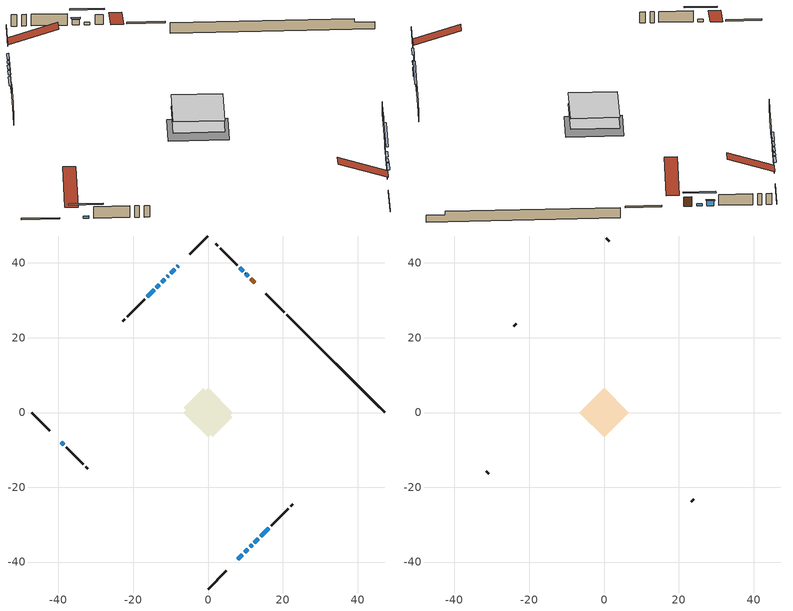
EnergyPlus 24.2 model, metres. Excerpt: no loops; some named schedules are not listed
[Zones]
conditioned space
 floor adiabatic (AdiabaticFloorConstruction): -6.59,0 0,6.59 6.59,0 0,-6.59 z0.46
 floor foundation (Slab1 construction): -6.54,1.29 -1.29,6.54 6.54,-1.29 1.29,-6.54 z-1.8
 wall outside (RimJoist1 construction): 0,-47.2 4.9,-42.3 / -47.2,0 -42.3,-4.9 / 0,47.2 -4.9,42.3 / 20.39,26.81 15.49,31.71 z0.46:0.76
 wall outside (AdiabaticWallConstruction 1): 12.48,34.72 11.4,35.8 z0.46:2.49
 wall outside (AdiabaticWallConstruction): -7.91,39.29 -8.21,38.99 z0.46:1.68; 7.91,-39.29 9.2,-38 z0.46:2.44; 9.86,-37.34 10.61,-36.59 z0.46:1.43; 11.27,-35.93 11.77,-35.43 z0.46:1.12; 12.43,-34.77 13.4,-33.8 z0.46:1.22; 10.75,36.45 10.03,37.17 / 14.06,-33.14 16.21,-30.99 / -39.29,-7.91 -38.57,-8.63 z0.46:0.97; 9.37,37.83 8.47,38.73 z0.46:1.58; -8.86,38.34 -9.94,37.26 / -10.6,36.6 -10.96,36.24 / -13.03,34.17 -13.78,33.42 z0.46:2.09; -11.61,35.59 -12.37,34.83 z0.46:2.04; -14.44,32.76 -16.31,30.89 z0.46:1.98
 wall outside (Wall1 construction): 16.87,-30.33 21.46,-25.74 / -37.92,-9.28 -33.32,-13.88 / -16.96,30.24 -21.56,25.64 / 7.82,39.38 3.22,43.98 z0.46:2.9
 wall outside (Wall2 construction): 22.12,-25.08 22.66,-24.54 / -32.67,-14.54 -32.13,-15.08 / -22.21,24.99 -22.75,24.45 / 2.56,44.64 2.02,45.18 z0.46:2.9
 wall foundation (FoundationWall1 construction): 21.05,26.15,-1.8 21.05,26.15,0.46 44.59,2.62,0.46 44.59,2.62,-0.24 47.2,0,-0.24 47.2,0,-1.8
 window (WindowConstruction 10): -7.91,39.29 -8.2,39 z0.46:1.68
 window (WindowConstruction 6): 7.91,-39.29 9.2,-38 z0.46:2.44
 window (WindowConstruction 7): 9.86,-37.34 10.61,-36.59 z0.46:1.43
 window (WindowConstruction 8): 11.27,-35.93 11.77,-35.43 z0.46:1.12
 window (WindowConstruction 9): 12.43,-34.77 13.4,-33.8 z0.46:1.22
 window (WindowConstruction 11): 10.75,36.45 10.03,37.17 z0.46:0.97
 window (WindowConstruction 12): 14.06,-33.14 16.21,-30.99 z0.46:0.97
 window (WindowConstruction 13): -39.29,-7.91 -38.57,-8.63 z0.46:0.97
 window (WindowConstruction): 9.37,37.83 8.47,38.73 z0.46:1.58
 window (WindowConstruction 1): -8.86,38.34 -9.94,37.26 z0.46:2.08
 window (WindowConstruction 2): -10.6,36.6 -10.96,36.24 z0.46:2.08
 window (WindowConstruction 3): -11.62,35.59 -12.37,34.83 z0.46:2.04
 window (WindowConstruction 4): -13.03,34.17 -13.78,33.42 z0.46:2.08
 window (WindowConstruction 5): -14.44,32.76 -16.31,30.89 z0.46:1.98
 door (Door): 12.48,34.72 11.4,35.8 z0.46:2.49
 ceiling adiabatic (AdiabaticFloorConstruction): 0,-6.59 6.59,0 0,6.59 -6.59,0 z0.46
attic - vented
 floor to conditioned space (Floor1 construction Reversed): -6.59,0 0,6.59 6.59,0 0,-6.59 z2.9
 wall outside (Wall3 construction): 23.31,-23.89 24.03,-23.18 / -31.47,-15.73 -30.76,-16.44 / -23.41,23.79 -24.12,23.08 / 1.37,45.83 0.66,46.54 z0.46:2.9
 roof outside (Roof1 construction): 7.25,-39.95,2.9 0.83,-33.53,5.92 -0.86,-35.22,5.92 5.56,-41.64,2.9; -39.95,-7.25,2.9 -33.53,-0.83,5.92 -35.22,0.86,5.92 -41.64,-5.56,2.9; -7.25,39.95,2.9 -0.83,33.53,5.92 0.86,35.22,5.92 -5.56,41.64,2.9; 13.14,34.06,2.9 6.72,27.64,5.92 8.41,25.95,5.92 14.83,32.37,2.9
shading: 9.34,-37.86 7.77,-39.43 8.06,-39.72 9.64,-38.15 z2.64; 10.76,-36.45 9.72,-37.48 10.01,-37.77 11.05,-36.74 z1.63; 11.91,-35.29 11.13,-36.07 11.42,-36.36 12.21,-35.58 z1.32; 13.54,-33.66 12.29,-34.91 12.58,-35.2 13.83,-33.95 z1.42; 8.16,39.04 12.61,34.59 12.9,34.88 8.45,39.33 z3.61; 18.08,-29.12 12.19,-35.01 12.48,-35.3 18.37,-29.42 z3.61; -36.71,-10.49 -41.16,-6.04 -41.45,-6.33 -37,-10.78 z3.61; 8.33,38.87 9.51,37.69 9.81,37.98 8.62,39.16 z1.78; -10.08,37.12 -8.72,38.48 -9.01,38.77 -10.37,37.41 z2.29; -11.1,36.1 -10.46,36.74 -10.75,37.04 -11.39,36.39 z2.29; -12.51,34.69 -11.47,35.73 -11.76,36.02 -12.8,34.98 z2.24; -13.92,33.28 -12.88,34.32 -13.17,34.61 -14.21,33.57 z2.29; -16.45,30.75 -14.3,32.91 -14.59,33.2 -16.74,31.04 z2.19
[Building]
Building 1: Terrain=Suburbs
[Site:Location]
Edmonton Intl AP_AB: Latitude {deg}=53.31; Longitude {deg}=-113.58; Time Zone {hr}=-7; Elevation {m}=723; Keep Site Location Information=Yes
[Site:GroundTemperature:Shallow]
-1.56185, -3.61833, -3.78302, -2.80711, 1.11059, 5.01004, 8.39065, 10.5322, 10.7141, 8.97234, 5.67794, 1.89811
[Site:WaterMainsTemperature]
Calculation Method=Schedule; Temperature Schedule=mains temperature schedule
[Material] Roughness=Rough; Thermal Absorptance=0.9
Name | Thickness {m} | Conductivity {W/m-K} | Density {kg/m3} | Specific Heat {J/kg-K} | Solar Absorptance | Visible Absorptance
asphalt or fiberglass shingles | 0.00635 | 0.162714 | 1121.4 | 1465.45 | 0.4 | 0.4
ceiling loosefill ins | 0.254 | 0.0480833 | 16.02 | 1046.75 | 0.7 | 0.7
ceiling stud and cavity | 0.1397 | 0.826401 | 65.682 | 1177.47 | 0.7 | 0.7
concrete 4.0 in. | 0.1016 | 1.803125 | 2242.8 | 837.4 | 0.7 | 0.7
concrete 8.0 in. | 0.2032 | 1.803125 | 2242.8 | 837.4 | 0.7 | 0.7
door material | 0.04445 | 0.053851 | 512.64 | 1214.23 | 0.7 | 0.7
exterior vertical ins | 0.0457286 | 0.029427 | 32.04 | 1214.23 | 0.7 | 0.7
floor covering | 0.0127 | 0.0433444 | 54.468 | 1339.84 | 0.6 | 0.6
floor rigid ins; wall rigid ins | 0.512978 | 0.029427 | 32.04 | 1214.23 | 0.7 | 0.7
floor stud and cavity | 0.1397 | 1.75129 | 37.0049 | 1207.88 | 0.7 | 0.7
furniture material conditioned space 1 | 0.1524 | 0.115458 | 640.8 | 1214.23 | 0.6 | 0.6
gypsum board | 0.0127 | 0.160291 | 801 | 837.4 | 0.6 | 0.6
gypsum board 1 | 0.0127 | 0.160291 | 801 | 837.4 | 0.7 | 0.7
osb sheathing 0.5 in. | 0.0127 | 0.115458 | 512.64 | 1214.23 | 0.7 | 0.7
osb sheathing 0.75 in. | 0.01905 | 0.115458 | 512.64 | 1214.23 | 0.7 | 0.7
osb sheathing 2.0 in. | 0.0508 | 0.115458 | 512.64 | 1214.23 | 0.7 | 0.7
rim joist stud and cavity | 0.0508 | 0.0296634 | 125.044 | 1163.47 | 0.6 | 0.6
wall stud and cavity | 0.1397 | 0.0938917 | 139.0536 | 1170.24 | 0.7 | 0.7
wall stud and cavity 1 | 0.1397 | 0.12838 | 139.0536 | 1170.24 | 0.7 | 0.7
wall stud and cavity 2 | 0.0889 | 6.1454 | 50.32683 | 1063.81 | 0.6 | 0.6
wall stud and cavity 3 | 0.0889 | 0.380278 | 52.3479 | 1209.89 | 0.7 | 0.7
wall stud and cavity 4 | 0.0889 | 0.391764 | 83.0341 | 1211.67 | 0.7 | 0.7
wood siding | 0.0254 | 0.102417 | 544.68 | 1172.36 | 0.4 | 0.4
wood siding 1 | 0.00254 | 0.102417 | 544.68 | 1172.36 | 0.4 | 0.4
wood siding 2; wood siding 3; wood siding 4 | 0.0254 | 0.102417 | 544.68 | 1172.36 | 0.7 | 0.7
[WindowMaterial:SimpleGlazingSystem]
Name | U-Factor {W/m2-K} | Solar Heat Gain Coefficient
WindowMaterial | 1.83059 | 0.5
WindowMaterial 1 | 2.55964 | 0.57
WindowMaterial 10 | 3.30687 | 0.6
WindowMaterial 11 | 5.10679 | 0.5
WindowMaterial 2 | 2.4546 | 0.48
WindowMaterial 3 | 2.43132 | 0.63
WindowMaterial 4 | 2.42905 | 0.63
WindowMaterial 5 | 1.66025 | 0.55
WindowMaterial 6 | 2.97868 | 0.59
WindowMaterial 7 | 1.9027 | 0.48
WindowMaterial 8 | 2.112216 | 0.42
WindowMaterial 9 | 1.92541 | 0.48
[Construction]
AdiabaticFloorConstruction: floor stud and cavity, floor rigid ins, osb sheathing 0.75 in., floor covering
AdiabaticWallConstruction: wood siding 3, wall rigid ins, wall stud and cavity 3, gypsum board
AdiabaticWallConstruction 1: wood siding 4, wall rigid ins, wall stud and cavity 3, gypsum board
Door: door material
Floor1 construction Reversed: gypsum board, ceiling stud and cavity, ceiling loosefill ins
FoundationWall1 construction: concrete 8.0 in., gypsum board 1
furniture construction conditioned space 1: furniture material conditioned space 1
PartitionWallConstruction: gypsum board, wall stud and cavity 4, gypsum board
RimJoist1 construction: wood siding 2, osb sheathing 2.0 in., rim joist stud and cavity
Roof1 construction: asphalt or fiberglass shingles
Slab1 construction: concrete 4.0 in.
Wall1 construction: wood siding, osb sheathing 0.5 in., wall stud and cavity, gypsum board
Wall2 construction: wood siding, osb sheathing 0.5 in., wall stud and cavity 1, gypsum board
Wall3 construction: wood siding 1, wall stud and cavity 2
WindowConstruction: WindowMaterial
WindowConstruction 1: WindowMaterial 1
WindowConstruction 10: WindowMaterial 10
WindowConstruction 11; WindowConstruction 12; WindowConstruction 13: WindowMaterial 11
WindowConstruction 2: WindowMaterial 2
WindowConstruction 3: WindowMaterial 3
WindowConstruction 4: WindowMaterial 4
WindowConstruction 5: WindowMaterial 5
WindowConstruction 6: WindowMaterial 6
WindowConstruction 7: WindowMaterial 7
WindowConstruction 8: WindowMaterial 8
WindowConstruction 9: WindowMaterial 9
[Zone] Multiplier=1; Part of Total Floor Area=Yes
Name | Volume {m3}
attic - vented | 42.6951
conditioned space | 416
[Space]
Name | Zone | Volume {m3}
attic - vented 1 | attic - vented | 42.6951
conditioned space 1 | conditioned space | 416
[ZoneInfiltration:EffectiveLeakageArea]
infil attic - vented 1: Zone or Space=attic - vented 1; Schedule=Always On Discrete; Effective Air Leakage Area {cm2}=3022.61; Stack Coefficient=0.000380024; Wind Coefficient=1.31712e-05
[ZoneMixing]
whole house fan mix: Zone or Space=attic - vented; Schedule=Always On Continuous; Design Flow Rate Calculation Method=Flow/Zone; Design Flow Rate {m3/s}=0; Source Zone or Space=conditioned space
[SurfaceProperty:ExposedFoundationPerimeter]
Slab1: Exposed Perimeter Calculation Method=TotalExposedPerimeter; Total Exposed Perimeter {m}=36.984
[InternalMass] Zone or ZoneList=conditioned space; Space or SpaceList=conditioned space 1
Name | Construction | Surface Area {m2}
furniture mass conditioned space 1 | furniture construction conditioned space 1 | 67.6159
partition wall mass | PartitionWallConstruction | 169.04
[Lights]
interior lighting: Zone or ZoneList or Space or SpaceList=conditioned space 1; Schedule=interior lighting schedule; Design Level Calculation Method=LightingLevel; Lighting Level {W}=343.2; Return Air Fraction=0; Fraction Radiant=0.6; Fraction Visible=0.2; Fraction Replaceable=1
[People]
occupants: Zone or ZoneList or Space or SpaceList=conditioned space 1; Number of People Schedule=occupants schedule; Number of People Calculation Method=People; Number of People=3; Fraction Radiant=0.314171; Sensible Heat Fraction=0.56303; Activity Level Schedule=occupants activity schedule; Carbon Dioxide Generation Rate {m3/s-W}=0; Enable ASHRAE 55 Comfort Warnings=No; Mean Radiant Temperature Calculation Type=EnclosureAveraged
[ElectricEquipment] Zone or ZoneList or Space or SpaceList=conditioned space 1; Design Level Calculation Method=EquipmentLevel
Name | Schedule | Design Level {W} | Fraction Latent | Fraction Radiant | Fraction Lost
clothes dryer | clothes dryer schedule | 140.772 | 0.015 | 0.081 | 0.85
clothes washer | clothes washer schedule | 32.1985 | 0.03 | 0.162 | 0.7
cooking range | cooking range schedule | 215.147 | 0.08 | 0.432 | 0.2
dishwasher | dishwasher schedule | 66.8632 | 0.3 | 0.18 | 0.4
fridge | fridge schedule | 72.9452 | 0 | 0.6 | 0
mech vent bath fan 0 | mech vent bath fan 0 schedule | 50.2 | 0 | 0 | 1
mech vent bath fan 1 | mech vent bath fan 1 schedule | 50.2 | 0 | 0 | 1
mech vent house fan | mech vent house fan schedule | 0 | 0 | 0 | 1
mech vent house fan cfis | mech vent house fan cfis schedule | 0 | 0 | 0 | 0
mech vent range fan 0 | mech vent range fan 0 schedule | 57 | 0 | 0 | 1
misc plug loads | misc plug loads schedule | 494.7 | 0.045 | 0.513 | 0.1
whole house fan | Always On Discrete | 0 | 0 | 0 | 1
[OtherEquipment] Zone or ZoneList or Space or SpaceList=conditioned space 1; Design Level Calculation Method=EquipmentLevel
Name | Fuel Type | Schedule | Design Level {W} | Fraction Latent | Fraction Radiant | Fraction Lost
clothes dryer 1 | Electricity | clothes dryer schedule | 0 | 0.015 | 0.081 | 0.85
cooking range 1 | Electricity | cooking range schedule | 0 | 0.08 | 0.432 | 0.2
general water use latent | None | general water use schedule | 62.594 | 1 | 0 | 0
general water use sensible | None | general water use schedule | -61.6891 | 0 | 0.6 | 0
mech vent house fan latent load | None | Always On Discrete | 0 | 1 | 0 | 0
mech vent house fan sensible load | None | Always On Discrete | 0 | 0 | 0 | 0
water heater energy adjustment1 | NaturalGas | Always On Discrete | 0.01 | 0 | 0 | 1
[ZoneInfiltration:DesignFlowRate] Zone or ZoneList or Space or SpaceList=conditioned space 1; Schedule=Always On Discrete; Design Flow Rate Calculation Method=Flow/Zone; Design Flow Rate {m3/s}=0
infil flow; natural vent flow; whole house fan flow
[Foundation:Kiva]
Foundation Kiva 1: Initial Indoor Air Temperature {C}=18; Wall Height Above Grade {m}=0.460004; Wall Depth Below Slab {m}=0.2032; Custom Block Material Name 1=exterior vertical ins; Custom Block Depth 1 {m}=2.26; Custom Block X Position 1 {m}=0.2159; Custom Block Z Position 1 {m}=0
[Foundation:Kiva:Settings]
Soil Conductivity {W/m-K}=0.849921; Soil Density {kg/m3}=1842.3; Soil Specific Heat {J/kg-K}=418.7; Ground Solar Absorptivity=0.9; Ground Thermal Absorptivity=0.9; Ground Surface Roughness {m}=0.03; Far-Field Width {m}=40; Deep-Ground Boundary Condition=ZeroFlux; Deep-Ground Depth {m}=40; Minimum Cell Dimension {m}=0.2; Maximum Cell Growth Coefficient=3; Simulation Timestep=Timestep
[Exterior:Lights]
exterior lighting: Schedule=exterior lighting schedule; Design Level {W}=75.6
[Schedule:Constant]
Name | Hourly Value
Always On Continuous; mech vent house fan schedule; mech vent house fan cfis schedule; Always On Discrete | 1
occupants activity schedule | 117.228
fridge schedule | 0
[Schedule:Week:Daily]
interior lighting schedule Week Rule - Jan1-Jan27: interior lighting schedule day, interior lighting schedule day, interior lighting schedule day, interior lighting schedule day, interior lighting schedule day, interior lighting schedule day, interior lighting schedule day, interior lighting schedule default day, interior lighting schedule default day, interior lighting schedule default day, interior lighting schedule default day, interior lighting schedule default day
interior lighting schedule Week Rule - Jan28-Feb3: interior lighting schedule day, interior lighting schedule day, interior lighting schedule day, interior lighting schedule day, interior lighting schedule day 1, interior lighting schedule day 1, interior lighting schedule day 1, interior lighting schedule default day, interior lighting schedule default day, interior lighting schedule default day, interior lighting schedule default day, interior lighting schedule default day
interior lighting schedule Week Rule - Feb4-Feb24: interior lighting schedule day 1, interior lighting schedule day 1, interior lighting schedule day 1, interior lighting schedule day 1, interior lighting schedule day 1, interior lighting schedule day 1, interior lighting schedule day 1, interior lighting schedule default day, interior lighting schedule default day, interior lighting schedule default day, interior lighting schedule default day, interior lighting schedule default day
interior lighting schedule Week Rule - Feb25-Mar3: interior lighting schedule day 1, interior lighting schedule day 1, interior lighting schedule day 1, interior lighting schedule day 1, interior lighting schedule day 2, interior lighting schedule day 2, interior lighting schedule day 2, interior lighting schedule default day, interior lighting schedule default day, interior lighting schedule default day, interior lighting schedule default day, interior lighting schedule default day
interior lighting schedule Week Rule - Mar4-Mar31: interior lighting schedule day 2, interior lighting schedule day 2, interior lighting schedule day 2, interior lighting schedule day 2, interior lighting schedule day 2, interior lighting schedule day 2, interior lighting schedule day 2, interior lighting schedule default day, interior lighting schedule default day, interior lighting schedule default day, interior lighting schedule default day, interior lighting schedule default day
interior lighting schedule Week Rule - Apr1-Apr28: interior lighting schedule day 3, interior lighting schedule day 3, interior lighting schedule day 3, interior lighting schedule day 3, interior lighting schedule day 3, interior lighting schedule day 3, interior lighting schedule day 3, interior lighting schedule default day, interior lighting schedule default day, interior lighting schedule default day, interior lighting schedule default day, interior lighting schedule default day
interior lighting schedule Week Rule - Apr29-May5: interior lighting schedule day 3, interior lighting schedule day 3, interior lighting schedule day 4, interior lighting schedule day 4, interior lighting schedule day 4, interior lighting schedule day 4, interior lighting schedule day 4, interior lighting schedule default day, interior lighting schedule default day, interior lighting schedule default day, interior lighting schedule default day, interior lighting schedule default day
interior lighting schedule Week Rule - May6-May26: interior lighting schedule day 4, interior lighting schedule day 4, interior lighting schedule day 4, interior lighting schedule day 4, interior lighting schedule day 4, interior lighting schedule day 4, interior lighting schedule day 4, interior lighting schedule default day, interior lighting schedule default day, interior lighting schedule default day, interior lighting schedule default day, interior lighting schedule default day
interior lighting schedule Week Rule - May27-Jun2: interior lighting schedule day 4, interior lighting schedule day 4, interior lighting schedule day 4, interior lighting schedule day 4, interior lighting schedule day 4, interior lighting schedule day 5, interior lighting schedule day 5, interior lighting schedule default day, interior lighting schedule default day, interior lighting schedule default day, interior lighting schedule default day, interior lighting schedule default day
interior lighting schedule Week Rule - Jun3-Jun30: interior lighting schedule day 5, interior lighting schedule day 5, interior lighting schedule day 5, interior lighting schedule day 5, interior lighting schedule day 5, interior lighting schedule day 5, interior lighting schedule day 5, interior lighting schedule default day, interior lighting schedule default day, interior lighting schedule default day, interior lighting schedule default day, interior lighting schedule default day
interior lighting schedule Week Rule - Jul1-Jul28: interior lighting schedule day 6, interior lighting schedule day 6, interior lighting schedule day 6, interior lighting schedule day 6, interior lighting schedule day 6, interior lighting schedule day 6, interior lighting schedule day 6, interior lighting schedule default day, interior lighting schedule default day, interior lighting schedule default day, interior lighting schedule default day, interior lighting schedule default day
interior lighting schedule Week Rule - Jul29-Aug4: interior lighting schedule day 6, interior lighting schedule day 6, interior lighting schedule day 6, interior lighting schedule day 7, interior lighting schedule day 7, interior lighting schedule day 7, interior lighting schedule day 7, interior lighting schedule default day, interior lighting schedule default day, interior lighting schedule default day, interior lighting schedule default day, interior lighting schedule default day
interior lighting schedule Week Rule - Aug5-Aug25: interior lighting schedule day 7, interior lighting schedule day 7, interior lighting schedule day 7, interior lighting schedule day 7, interior lighting schedule day 7, interior lighting schedule day 7, interior lighting schedule day 7, interior lighting schedule default day, interior lighting schedule default day, interior lighting schedule default day, interior lighting schedule default day, interior lighting schedule default day
interior lighting schedule Week Rule - Aug26-Sep1: interior lighting schedule day 7, interior lighting schedule day 7, interior lighting schedule day 7, interior lighting schedule day 7, interior lighting schedule day 7, interior lighting schedule day 7, interior lighting schedule day 8, interior lighting schedule default day, interior lighting schedule default day, interior lighting schedule default day, interior lighting schedule default day, interior lighting schedule default day
interior lighting schedule Week Rule - Sep2-Sep29: interior lighting schedule day 8, interior lighting schedule day 8, interior lighting schedule day 8, interior lighting schedule day 8, interior lighting schedule day 8, interior lighting schedule day 8, interior lighting schedule day 8, interior lighting schedule default day, interior lighting schedule default day, interior lighting schedule default day, interior lighting schedule default day, interior lighting schedule default day
interior lighting schedule Week Rule - Sep30-Oct6: interior lighting schedule day 8, interior lighting schedule day 9, interior lighting schedule day 9, interior lighting schedule day 9, interior lighting schedule day 9, interior lighting schedule day 9, interior lighting schedule day 9, interior lighting schedule default day, interior lighting schedule default day, interior lighting schedule default day, interior lighting schedule default day, interior lighting schedule default day
interior lighting schedule Week Rule - Oct7-Oct27: interior lighting schedule day 9, interior lighting schedule day 9, interior lighting schedule day 9, interior lighting schedule day 9, interior lighting schedule day 9, interior lighting schedule day 9, interior lighting schedule day 9, interior lighting schedule default day, interior lighting schedule default day, interior lighting schedule default day, interior lighting schedule default day, interior lighting schedule default day
interior lighting schedule Week Rule - Oct28-Nov3: interior lighting schedule day 9, interior lighting schedule day 9, interior lighting schedule day 9, interior lighting schedule day 9, interior lighting schedule day 10, interior lighting schedule day 10, interior lighting schedule day 10, interior lighting schedule default day, interior lighting schedule default day, interior lighting schedule default day, interior lighting schedule default day, interior lighting schedule default day
interior lighting schedule Week Rule - Nov4-Nov24: interior lighting schedule day 10, interior lighting schedule day 10, interior lighting schedule day 10, interior lighting schedule day 10, interior lighting schedule day 10, interior lighting schedule day 10, interior lighting schedule day 10, interior lighting schedule default day, interior lighting schedule default day, interior lighting schedule default day, interior lighting schedule default day, interior lighting schedule default day
interior lighting schedule Week Rule - Nov25-Dec1: interior lighting schedule day 10, interior lighting schedule day 10, interior lighting schedule day 10, interior lighting schedule day 10, interior lighting schedule day 10, interior lighting schedule day 10, interior lighting schedule day 11, interior lighting schedule default day, interior lighting schedule default day, interior lighting schedule default day, interior lighting schedule default day, interior lighting schedule default day
interior lighting schedule Week Rule - Dec2-Dec31: interior lighting schedule day 11, interior lighting schedule day 11, interior lighting schedule day 11, interior lighting schedule day 11, interior lighting schedule day 11, interior lighting schedule day 11, interior lighting schedule day 11, interior lighting schedule default day, interior lighting schedule default day, interior lighting schedule default day, interior lighting schedule default day, interior lighting schedule default day
occupants schedule Week Rule - Jan1-Dec31: occupants schedule day, occupants schedule day, occupants schedule day, occupants schedule day, occupants schedule day, occupants schedule day, occupants schedule day, occupants schedule default day, occupants schedule default day, occupants schedule default day, occupants schedule default day, occupants schedule default day
clothes dryer schedule Week Rule - Jan1-Dec31: clothes dryer schedule day, clothes dryer schedule day, clothes dryer schedule day, clothes dryer schedule day, clothes dryer schedule day, clothes dryer schedule day, clothes dryer schedule day, clothes dryer schedule default day, clothes dryer schedule default day, clothes dryer schedule default day, clothes dryer schedule default day, clothes dryer schedule default day
clothes washer schedule Week Rule - Jan1-Dec31: clothes washer schedule day, clothes washer schedule day, clothes washer schedule day, clothes washer schedule day, clothes washer schedule day, clothes washer schedule day, clothes washer schedule day, clothes washer schedule default day, clothes washer schedule default day, clothes washer schedule default day, clothes washer schedule default day, clothes washer schedule default day
cooking range schedule Week Rule - Jan1-Dec31: cooking range schedule day, cooking range schedule day, cooking range schedule day, cooking range schedule day, cooking range schedule day, cooking range schedule day, cooking range schedule day, cooking range schedule default day, cooking range schedule default day, cooking range schedule default day, cooking range schedule default day, cooking range schedule default day
dishwasher schedule Week Rule - Jan1-Dec31: dishwasher schedule day, dishwasher schedule day, dishwasher schedule day, dishwasher schedule day, dishwasher schedule day, dishwasher schedule day, dishwasher schedule day, dishwasher schedule default day, dishwasher schedule default day, dishwasher schedule default day, dishwasher schedule default day, dishwasher schedule default day
mech vent bath fan 0 schedule Week Rule - Jan1-Dec31: mech vent bath fan 0 schedule day, mech vent bath fan 0 schedule day, mech vent bath fan 0 schedule day, mech vent bath fan 0 schedule day, mech vent bath fan 0 schedule day, mech vent bath fan 0 schedule day, mech vent bath fan 0 schedule day, mech vent bath fan 0 schedule default day, mech vent bath fan 0 schedule default day, mech vent bath fan 0 schedule default day, mech vent bath fan 0 schedule default day, mech vent bath fan 0 schedule default day
mech vent bath fan 1 schedule Week Rule - Jan1-Dec31: mech vent bath fan 1 schedule day, mech vent bath fan 1 schedule day, mech vent bath fan 1 schedule day, mech vent bath fan 1 schedule day, mech vent bath fan 1 schedule day, mech vent bath fan 1 schedule day, mech vent bath fan 1 schedule day, mech vent bath fan 1 schedule default day, mech vent bath fan 1 schedule default day, mech vent bath fan 1 schedule default day, mech vent bath fan 1 schedule default day, mech vent bath fan 1 schedule default day
mech vent range fan 0 schedule Week Rule - Jan1-Dec31: mech vent range fan 0 schedule day, mech vent range fan 0 schedule day, mech vent range fan 0 schedule day, mech vent range fan 0 schedule day, mech vent range fan 0 schedule day, mech vent range fan 0 schedule day, mech vent range fan 0 schedule day, mech vent range fan 0 schedule default day, mech vent range fan 0 schedule default day, mech vent range fan 0 schedule default day, mech vent range fan 0 schedule default day, mech vent range fan 0 schedule default day
misc plug loads schedule Week Rule - Jan1-Dec31: misc plug loads schedule day, misc plug loads schedule day, misc plug loads schedule day, misc plug loads schedule day, misc plug loads schedule day, misc plug loads schedule day, misc plug loads schedule day, misc plug loads schedule default day, misc plug loads schedule default day, misc plug loads schedule default day, misc plug loads schedule default day, misc plug loads schedule default day
general water use schedule Week Rule - Jan1-Dec31: general water use schedule day, general water use schedule day, general water use schedule day, general water use schedule day, general water use schedule day, general water use schedule day, general water use schedule day, general water use schedule default day, general water use schedule default day, general water use schedule default day, general water use schedule default day, general water use schedule default day
exterior lighting schedule Week Rule - Jan1-Jan27: exterior lighting schedule day, exterior lighting schedule day, exterior lighting schedule day, exterior lighting schedule day, exterior lighting schedule day, exterior lighting schedule day, exterior lighting schedule day, exterior lighting schedule default day, exterior lighting schedule default day, exterior lighting schedule default day, exterior lighting schedule default day, exterior lighting schedule default day
exterior lighting schedule Week Rule - Jan28-Feb3: exterior lighting schedule day, exterior lighting schedule day, exterior lighting schedule day, exterior lighting schedule day, exterior lighting schedule day 1, exterior lighting schedule day 1, exterior lighting schedule day 1, exterior lighting schedule default day, exterior lighting schedule default day, exterior lighting schedule default day, exterior lighting schedule default day, exterior lighting schedule default day
exterior lighting schedule Week Rule - Feb4-Feb24: exterior lighting schedule day 1, exterior lighting schedule day 1, exterior lighting schedule day 1, exterior lighting schedule day 1, exterior lighting schedule day 1, exterior lighting schedule day 1, exterior lighting schedule day 1, exterior lighting schedule default day, exterior lighting schedule default day, exterior lighting schedule default day, exterior lighting schedule default day, exterior lighting schedule default day
exterior lighting schedule Week Rule - Feb25-Mar3: exterior lighting schedule day 1, exterior lighting schedule day 1, exterior lighting schedule day 1, exterior lighting schedule day 1, exterior lighting schedule day 2, exterior lighting schedule day 2, exterior lighting schedule day 2, exterior lighting schedule default day, exterior lighting schedule default day, exterior lighting schedule default day, exterior lighting schedule default day, exterior lighting schedule default day
exterior lighting schedule Week Rule - Mar4-Mar31: exterior lighting schedule day 2, exterior lighting schedule day 2, exterior lighting schedule day 2, exterior lighting schedule day 2, exterior lighting schedule day 2, exterior lighting schedule day 2, exterior lighting schedule day 2, exterior lighting schedule default day, exterior lighting schedule default day, exterior lighting schedule default day, exterior lighting schedule default day, exterior lighting schedule default day
exterior lighting schedule Week Rule - Apr1-Apr28: exterior lighting schedule day 3, exterior lighting schedule day 3, exterior lighting schedule day 3, exterior lighting schedule day 3, exterior lighting schedule day 3, exterior lighting schedule day 3, exterior lighting schedule day 3, exterior lighting schedule default day, exterior lighting schedule default day, exterior lighting schedule default day, exterior lighting schedule default day, exterior lighting schedule default day
exterior lighting schedule Week Rule - Apr29-May5: exterior lighting schedule day 3, exterior lighting schedule day 3, exterior lighting schedule day 4, exterior lighting schedule day 4, exterior lighting schedule day 4, exterior lighting schedule day 4, exterior lighting schedule day 4, exterior lighting schedule default day, exterior lighting schedule default day, exterior lighting schedule default day, exterior lighting schedule default day, exterior lighting schedule default day
exterior lighting schedule Week Rule - May6-May26: exterior lighting schedule day 4, exterior lighting schedule day 4, exterior lighting schedule day 4, exterior lighting schedule day 4, exterior lighting schedule day 4, exterior lighting schedule day 4, exterior lighting schedule day 4, exterior lighting schedule default day, exterior lighting schedule default day, exterior lighting schedule default day, exterior lighting schedule default day, exterior lighting schedule default day
exterior lighting schedule Week Rule - May27-Jun2: exterior lighting schedule day 4, exterior lighting schedule day 4, exterior lighting schedule day 4, exterior lighting schedule day 4, exterior lighting schedule day 4, exterior lighting schedule day 5, exterior lighting schedule day 5, exterior lighting schedule default day, exterior lighting schedule default day, exterior lighting schedule default day, exterior lighting schedule default day, exterior lighting schedule default day
exterior lighting schedule Week Rule - Jun3-Jun30: exterior lighting schedule day 5, exterior lighting schedule day 5, exterior lighting schedule day 5, exterior lighting schedule day 5, exterior lighting schedule day 5, exterior lighting schedule day 5, exterior lighting schedule day 5, exterior lighting schedule default day, exterior lighting schedule default day, exterior lighting schedule default day, exterior lighting schedule default day, exterior lighting schedule default day
exterior lighting schedule Week Rule - Jul1-Jul28: exterior lighting schedule day 6, exterior lighting schedule day 6, exterior lighting schedule day 6, exterior lighting schedule day 6, exterior lighting schedule day 6, exterior lighting schedule day 6, exterior lighting schedule day 6, exterior lighting schedule default day, exterior lighting schedule default day, exterior lighting schedule default day, exterior lighting schedule default day, exterior lighting schedule default day
exterior lighting schedule Week Rule - Jul29-Aug4: exterior lighting schedule day 6, exterior lighting schedule day 6, exterior lighting schedule day 6, exterior lighting schedule day 7, exterior lighting schedule day 7, exterior lighting schedule day 7, exterior lighting schedule day 7, exterior lighting schedule default day, exterior lighting schedule default day, exterior lighting schedule default day, exterior lighting schedule default day, exterior lighting schedule default day
exterior lighting schedule Week Rule - Aug5-Aug25: exterior lighting schedule day 7, exterior lighting schedule day 7, exterior lighting schedule day 7, exterior lighting schedule day 7, exterior lighting schedule day 7, exterior lighting schedule day 7, exterior lighting schedule day 7, exterior lighting schedule default day, exterior lighting schedule default day, exterior lighting schedule default day, exterior lighting schedule default day, exterior lighting schedule default day
exterior lighting schedule Week Rule - Aug26-Sep1: exterior lighting schedule day 7, exterior lighting schedule day 7, exterior lighting schedule day 7, exterior lighting schedule day 7, exterior lighting schedule day 7, exterior lighting schedule day 7, exterior lighting schedule day 8, exterior lighting schedule default day, exterior lighting schedule default day, exterior lighting schedule default day, exterior lighting schedule default day, exterior lighting schedule default day
exterior lighting schedule Week Rule - Sep2-Sep29: exterior lighting schedule day 8, exterior lighting schedule day 8, exterior lighting schedule day 8, exterior lighting schedule day 8, exterior lighting schedule day 8, exterior lighting schedule day 8, exterior lighting schedule day 8, exterior lighting schedule default day, exterior lighting schedule default day, exterior lighting schedule default day, exterior lighting schedule default day, exterior lighting schedule default day
[Schedule:Year]
interior lighting schedule: interior lighting schedule Week Rule - Jan1-Jan27, 1, 1, 1, 27, interior lighting schedule Week Rule - Jan28-Feb3, 1, 28, 2, 3, interior lighting schedule Week Rule - Feb4-Feb24, 2, 4, 2, 24, interior lighting schedule Week Rule - Feb25-Mar3, 2, 25, 3, 3, interior lighting schedule Week Rule - Mar4-Mar31, 3, 4, 3, 31, interior lighting schedule Week Rule - Apr1-Apr28, 4, 1, 4, 28, interior lighting schedule Week Rule - Apr29-May5, 4, 29, 5, 5, interior lighting schedule Week Rule - May6-May26, 5, 6, 5, 26, interior lighting schedule Week Rule - May27-Jun2, 5, 27, 6, 2, interior lighting schedule Week Rule - Jun3-Jun30, 6, 3, 6, 30, interior lighting schedule Week Rule - Jul1-Jul28, 7, 1, 7, 28, interior lighting schedule Week Rule - Jul29-Aug4, 7, 29, 8, 4, interior lighting schedule Week Rule - Aug5-Aug25, 8, 5, 8, 25, interior lighting schedule Week Rule - Aug26-Sep1, 8, 26, 9, 1, interior lighting schedule Week Rule - Sep2-Sep29, 9, 2, 9, 29, interior lighting schedule Week Rule - Sep30-Oct6, 9, 30, 10, 6, interior lighting schedule Week Rule - Oct7-Oct27, 10, 7, 10, 27, interior lighting schedule Week Rule - Oct28-Nov3, 10, 28, 11, 3, interior lighting schedule Week Rule - Nov4-Nov24, 11, 4, 11, 24, interior lighting schedule Week Rule - Nov25-Dec1, 11, 25, 12, 1, interior lighting schedule Week Rule - Dec2-Dec31, 12, 2, 12, 31
occupants schedule: occupants schedule Week Rule - Jan1-Dec31, 1, 1, 12, 31
clothes dryer schedule: clothes dryer schedule Week Rule - Jan1-Dec31, 1, 1, 12, 31
clothes washer schedule: clothes washer schedule Week Rule - Jan1-Dec31, 1, 1, 12, 31
cooking range schedule: cooking range schedule Week Rule - Jan1-Dec31, 1, 1, 12, 31
dishwasher schedule: dishwasher schedule Week Rule - Jan1-Dec31, 1, 1, 12, 31
mech vent bath fan 0 schedule: mech vent bath fan 0 schedule Week Rule - Jan1-Dec31, 1, 1, 12, 31
mech vent bath fan 1 schedule: mech vent bath fan 1 schedule Week Rule - Jan1-Dec31, 1, 1, 12, 31
mech vent range fan 0 schedule: mech vent range fan 0 schedule Week Rule - Jan1-Dec31, 1, 1, 12, 31
misc plug loads schedule: misc plug loads schedule Week Rule - Jan1-Dec31, 1, 1, 12, 31
general water use schedule: general water use schedule Week Rule - Jan1-Dec31, 1, 1, 12, 31
exterior lighting schedule: exterior lighting schedule Week Rule - Jan1-Jan27, 1, 1, 1, 27, exterior lighting schedule Week Rule - Jan28-Feb3, 1, 28, 2, 3, exterior lighting schedule Week Rule - Feb4-Feb24, 2, 4, 2, 24, exterior lighting schedule Week Rule - Feb25-Mar3, 2, 25, 3, 3, exterior lighting schedule Week Rule - Mar4-Mar31, 3, 4, 3, 31, exterior lighting schedule Week Rule - Apr1-Apr28, 4, 1, 4, 28, exterior lighting schedule Week Rule - Apr29-May5, 4, 29, 5, 5, exterior lighting schedule Week Rule - May6-May26, 5, 6, 5, 26, exterior lighting schedule Week Rule - May27-Jun2, 5, 27, 6, 2, exterior lighting schedule Week Rule - Jun3-Jun30, 6, 3, 6, 30, exterior lighting schedule Week Rule - Jul1-Jul28, 7, 1, 7, 28, exterior lighting schedule Week Rule - Jul29-Aug4, 7, 29, 8, 4, exterior lighting schedule Week Rule - Aug5-Aug25, 8, 5, 8, 25, exterior lighting schedule Week Rule - Aug26-Sep1, 8, 26, 9, 1, exterior lighting schedule Week Rule - Sep2-Sep29, 9, 2, 9, 29, exterior lighting schedule Week Rule - Sep30-Oct6, 9, 30, 10, 6, exterior lighting schedule Week Rule - Oct7-Oct27, 10, 7, 10, 27, exterior lighting schedule Week Rule - Oct28-Nov3, 10, 28, 11, 3, exterior lighting schedule Week Rule - Nov4-Nov24, 11, 4, 11, 24, exterior lighting schedule Week Rule - Nov25-Dec1, 11, 25, 12, 1, exterior lighting schedule Week Rule - Dec2-Dec31, 12, 2, 12, 31
[Schedule:Compact]
mains temperature schedule: Through: 01/01, For: AllDays, Until: 24:00, 3.97167, Through: 01/02, For: AllDays, Until: 24:00, 3.90778, Through: 01/03, For: AllDays, Until: 24:00, 3.84556, Through: 01/04, For: AllDays, Until: 24:00, 3.78389, Through: 01/05, For: AllDays, Until: 24:00, 3.72278, Through: 01/06, For: AllDays, Until: 24:00, 3.66278, Through: 01/07, For: AllDays, Until: 24:00, 3.60389, Through: 01/08, For: AllDays, Until: 24:00, 3.54556, Through: 01/09, For: AllDays, Until: 24:00, 3.48833, Through: 01/10, For: AllDays, Until: 24:00, 3.43167, Through: 01/11, For: AllDays, Until: 24:00, 3.37611, Through: 01/12, For: AllDays, Until: 24:00, 3.32167, Through: 01/13, For: AllDays, Until: 24:00, 3.26833, Through: 01/14, For: AllDays, Until: 24:00, 3.21556, Through: 01/15, For: AllDays, Until: 24:00, 3.16444, Through: 01/16, For: AllDays, Until: 24:00, 3.11389, Through: 01/17, For: AllDays, Until: 24:00, 3.06444, Through: 01/18, For: AllDays, Until: 24:00, 3.01611, Through: 01/19, For: AllDays, Until: 24:00, 2.96889, Through: 01/20, For: AllDays, Until: 24:00, 2.92278, Through: 01/21, For: AllDays, Until: 24:00, 2.87722, Through: 01/22, For: AllDays, Until: 24:00, 2.83333, Through: 01/23, For: AllDays, Until: 24:00, 2.79056, Through: 01/24, For: AllDays, Until: 24:00, 2.74889, Through: 01/25, For: AllDays, Until: 24:00, 2.70833, Through: 01/26, For: AllDays, Until: 24:00, 2.66889, Through: 01/27, For: AllDays, Until: 24:00, 2.63056, Through: 01/28, For: AllDays, Until: 24:00, 2.59333, Through: 01/29, For: AllDays, Until: 24:00, 2.55778, Through: 01/30, For: AllDays, Until: 24:00, 2.52278, Through: 01/31, For: AllDays, Until: 24:00, 2.48944, Through: 02/01, For: AllDays, Until: 24:00, 2.45722, Through: 02/02, For: AllDays, Until: 24:00, 2.42611, Through: 02/03, For: AllDays, Until: 24:00, 2.39667, Through: 02/04, For: AllDays, Until: 24:00, 2.36833, Through: 02/05, For: AllDays, Until: 24:00, 2.34111, Through: 02/06, For: AllDays, Until: 24:00, 2.315, Through: 02/07, For: AllDays, Until: 24:00, 2.29056, Through: 02/08, For: AllDays, Until: 24:00, 2.26722, Through: 02/09, For: AllDays, Until: 24:00, 2.245, Through: 02/10, For: AllDays, Until: 24:00, 2.22444, Through: 02/11, For: AllDays, Until: 24:00, 2.20444, Through: 02/12, For: AllDays, Until: 24:00, 2.18667, Through: 02/13, For: AllDays, Until: 24:00, 2.17, Through: 02/14, For: AllDays, Until: 24:00, 2.15444, Through: 02/15, For: AllDays, Until: 24:00, 2.14, Through: 02/16, For: AllDays, Until: 24:00, 2.12722, Through: 02/17, For: AllDays, Until: 24:00, 2.11556, Through: 02/18, For: AllDays, Until: 24:00, 2.10556, Through: 02/19, For: AllDays, Until: 24:00, 2.09667, Through: 02/20, For: AllDays, Until: 24:00, 2.08889, Through: 02/21, For: AllDays, Until: 24:00, 2.08278, Through: 02/22, For: AllDays, Until: 24:00, 2.07833, Through: 02/23, For: AllDays, Until: 24:00, 2.07444, Through: 02/24, For: AllDays, Until: 24:00, 2.07278, Through: 02/25, For: AllDays, Until: 24:00, 2.07167, Through: 02/26, For: AllDays, Until: 24:00, 2.07222, Through: 02/27, For: AllDays, Until: 24:00, 2.07444, Through: 02/28, For: AllDays, Until: 24:00, 2.07778, Through: 03/01, For: AllDays, Until: 24:00, 2.08222, Through: 03/02, For: AllDays, Until: 24:00, 2.08833, Through: 03/03, For: AllDays, Until: 24:00, 2.09556, Through: 03/04, For: AllDays, Until: 24:00, 2.10444, Through: 03/05, For: AllDays, Until: 24:00, 2.11444, Through: 03/06, For: AllDays, Until: 24:00, 2.12556, Through: 03/07, For: AllDays, Until: 24:00, 2.13833, Through: 03/08, For: AllDays, Until: 24:00, 2.15278, Through: 03/09, For: AllDays, Until: 24:00, 2.16778, Through: 03/10, For: AllDays, Until: 24:00, 2.18444, Through: 03/11, For: AllDays, Until: 24:00, 2.20278, Through: 03/12, For: AllDays, Until: 24:00, 2.22167, Through: 03/13, For: AllDays, Until: 24:00, 2.24278, Through: 03/14, For: AllDays, Until: 24:00, 2.26444, Through: 03/15, For: AllDays, Until: 24:00, 2.28778, Through: 03/16, For: AllDays, Until: 24:00, 2.31222, Through: 03/17, For: AllDays, Until: 24:00, 2.33778, Through: 03/18, For: AllDays, Until: 24:00, 2.365, Through: 03/19, For: AllDays, Until: 24:00, 2.39333, Through: 03/20, For: AllDays, Until: 24:00, 2.42278, Through: 03/21, For: AllDays, Until: 24:00, 2.45389, Through: 03/22, For: AllDays, Until: 24:00, 2.48611, Through: 03/23, For: AllDays, Until: 24:00, 2.51889, Through: 03/24, For: AllDays, Until: 24:00, 2.55389, Through: 03/25, For: AllDays, Until: 24:00, 2.58944, Through: 03/26, For: AllDays, Until: 24:00, 2.62611, Through: 03/27, For: AllDays, Until: 24:00, 2.66444, Through: 03/28, For: AllDays, Until: 24:00, 2.70389, Through: 03/29, For: AllDays, Until: 24:00, 2.74389, Through: 03/30, For: AllDays, Until: 24:00, 2.78556, Through: 03/31, For: AllDays, Until: 24:00, 2.82833, Through: 04/01, For: AllDays, Until: 24:00, 2.87222, Through: 04/02, For: AllDays, Until: 24:00, 2.91722, Through: 04/03, For: AllDays, Until: 24:00, 2.96333, Through: 04/04, For: AllDays, Until: 24:00, 3.01056, Through: 04/05, For: AllDays, Until: 24:00, 3.05889, Through: 04/06, For: AllDays, Until: 24:00, 3.10833, Through: 04/07, For: AllDays, Until: 24:00, 3.15833, Through: 04/08, For: AllDays, Until: 24:00, 3.21, Through: 04/09, For: AllDays, Until: 24:00, 3.26222, Through: 04/10, For: AllDays, Until: 24:00, 3.31556, Through: 04/11, For: AllDays, Until: 24:00, 3.37, Through: 04/12, For: AllDays, Until: 24:00, 3.42556, Through: 04/13, For: AllDays, Until: 24:00, 3.48167, Through: 04/14, For: AllDays, Until: 24:00, 3.53889, Through: 04/15, For: AllDays, Until: 24:00, 3.59722, Through: 04/16, For: AllDays, Until: 24:00, 3.65611, Through: 04/17, For: AllDays, Until: 24:00, 3.71611, Through: 04/18, For: AllDays, Until: 24:00, 3.77667, Through: 04/19, For: AllDays, Until: 24:00, 3.83833, Through: 04/20, For: AllDays, Until: 24:00, 3.90111, Through: 04/21, For: AllDays, Until: 24:00, 3.96444, Through: 04/22, For: AllDays, Until: 24:00, 4.02833, Through: 04/23, For: AllDays, Until: 24:00, 4.09333, Through: 04/24, For: AllDays, Until: 24:00, 4.15889, Through: 04/25, For: AllDays, Until: 24:00, 4.225, Through: 04/26, For: AllDays, Until: 24:00, 4.29222, Through: 04/27, For: AllDays, Until: 24:00, 4.36, Through: 04/28, For: AllDays, Until: 24:00, 4.42833, Through: 04/29, For: AllDays, Until: 24:00, 4.49722, Through: 04/30, For: AllDays, Until: 24:00, 4.56667, Through: 05/01, For: AllDays, Until: 24:00, 4.63722, Through: 05/02, For: AllDays, Until: 24:00, 4.70833, Through: 05/03, For: AllDays, Until: 24:00, 4.77944, Through: 05/04, For: AllDays, Until: 24:00, 4.85167, Through: 05/05, For: AllDays, Until: 24:00, 4.92389, Through: 05/06, For: AllDays, Until: 24:00, 4.99722, Through: 05/07, For: AllDays, Until: 24:00, 5.07056, Through: 05/08, For: AllDays, Until: 24:00, 5.145, Through: 05/09, For: AllDays, Until: 24:00, 5.21944, Through: 05/10, For: AllDays, Until: 24:00, 5.29389, Through: 05/11, For: AllDays, Until: 24:00, 5.36944, Through: 05/12, For: AllDays, Until: 24:00, 5.445, Through: 05/13, For: AllDays, Until: 24:00, 5.52111, Through: 05/14, For: AllDays, Until: 24:00, 5.59722, Through: 05/15, For: AllDays, Until: 24:00, 5.67389, Through: 05/16, For: AllDays, Until: 24:00, 5.75056, Through: 05/17, For: AllDays, Until: 24:00, 5.82778, Through: 05/18, For: AllDays, Until: 24:00, 5.90556, Through: 05/19, For: AllDays, Until: 24:00, 5.98278, Through: 05/20, For: AllDays, Until: 24:00, 6.06056, Through: 05/21, For: AllDays, Until: 24:00, 6.13889, Through: 05/22, For: AllDays, Until: 24:00, 6.21667, Through: 05/23, For: AllDays, Until: 24:00, 6.295, Through: 05/24, For: AllDays, Until: 24:00, 6.37333, Through: 05/25, For: AllDays, Until: 24:00, 6.45222, Through: 05/26, For: AllDays, Until: 24:00, 6.53056, Through: 05/27, For: AllDays, Until: 24:00, 6.60889, Through: 05/28, For: AllDays, Until: 24:00, 6.68778, Through: 05/29, For: AllDays, Until: 24:00, 6.76611, Through: 05/30, For: AllDays, Until: 24:00, 6.84444, Through: 05/31, For: AllDays, Until: 24:00, 6.92278, Through: 06/01, For: AllDays, Until: 24:00, 7.00111, Through: 06/02, For: AllDays, Until: 24:00, 7.07944, Through: 06/03, For: AllDays, Until: 24:00, 7.15778, Through: 06/04, For: AllDays, Until: 24:00, 7.23556, Through: 06/05, For: AllDays, Until: 24:00, 7.31333, Through: 06/06, For: AllDays, Until: 24:00, 7.39056, Through: 06/07, For: AllDays, Until: 24:00, 7.46833, Through: 06/08, For: AllDays, Until: 24:00, 7.545, Through: 06/09, For: AllDays, Until: 24:00, 7.62222, Through: 06/10, For: AllDays, Until: 24:00, 7.69833, Through: 06/11, For: AllDays, Until: 24:00, 7.775, Through: 06/12, For: AllDays, Until: 24:00, 7.85056, Through: 06/13, For: AllDays, Until: 24:00, 7.92611, Through: 06/14, For: AllDays, Until: 24:00, 8.00111, Through: 06/15, For: AllDays, Until: 24:00, 8.07611, Through: 06/16, For: AllDays, Until: 24:00, 8.15056, Through: 06/17, For: AllDays, Until: 24:00, 8.22389, Through: 06/18, For: AllDays, Until: 24:00, 8.29778, Through: 06/19, For: AllDays, Until: 24:00, 8.37056, Through: 06/20, For: AllDays, Until: 24:00, 8.44278, Through: 06/21, For: AllDays, Until: 24:00, 8.51444, Through: 06/22, For: AllDays, Until: 24:00, 8.58611, Through: 06/23, For: AllDays, Until: 24:00, 8.65667, Through: 06/24, For: AllDays, Until: 24:00, 8.72667, Through: 06/25, For: AllDays, Until: 24:00, 8.79611, Through: 06/26, For: AllDays, Until: 24:00, 8.865, Through: 06/27, For: AllDays, Until: 24:00, 8.93333, Through: 06/28, For: AllDays, Until: 24:00, 9.00056, Through: 06/29, For: AllDays, Until: 24:00, 9.06778, Through: 06/30, For: AllDays, Until: 24:00, 9.13333, Through: 07/01, For: AllDays, Until: 24:00, 9.19889, Through: 07/02, For: AllDays, Until: 24:00, 9.26333, Through: 07/03, For: AllDays, Until: 24:00, 9.32722, Through: 07/04, For: AllDays, Until: 24:00, 9.39056, Through: 07/05, For: AllDays, Until: 24:00, 9.45278, Through: 07/06, For: AllDays, Until: 24:00, 9.51389, Through: 07/07, For: AllDays, Until: 24:00, 9.57444, Through: 07/08, For: AllDays, Until: 24:00, 9.63389, Through: 07/09, For: AllDays, Until: 24:00, 9.69278, Through: 07/10, For: AllDays, Until: 24:00, 9.75056, Through: 07/11, For: AllDays, Until: 24:00, 9.80778, Through: 07/12, For: AllDays, Until: 24:00, 9.86333, Through: 07/13, For: AllDays, Until: 24:00, 9.91833, Through: 07/14, For: AllDays, Until: 24:00, 9.97278, Through: 07/15, For: AllDays, Until: 24:00, 10.0256, Through: 07/16, For: AllDays, Until: 24:00, 10.0778, Through: 07/17, For: AllDays, Until: 24:00, 10.1289, Through: 07/18, For: AllDays, Until: 24:00, 10.1789, Through: 07/19, For: AllDays, Until: 24:00, 10.2278, Through: 07/20, For: AllDays, Until: 24:00, 10.2756, Through: 07/21, For: AllDays, Until: 24:00, 10.3222, Through: 07/22, For: AllDays, Until: 24:00, 10.3683, Through: 07/23, For: AllDays, Until: 24:00, 10.4128, Through: 07/24, For: AllDays, Until: 24:00, 10.4561, Through: 07/25, For: AllDays, Until: 24:00, 10.4989, Through: 07/26, For: AllDays, Until: 24:00, 10.54, Through: 07/27, For: AllDays, Until: 24:00, 10.58, Through: 07/28, For: AllDays, Until: 24:00, 10.6189, Through: 07/29, For: AllDays, Until: 24:00, 10.6567, Through: 07/30, For: AllDays, Until: 24:00, 10.6928, Through: 07/31, For: AllDays, Until: 24:00, 10.7283, Through: 08/01, For: AllDays, Until: 24:00, 10.7622, Through: 08/02, For: AllDays, Until: 24:00, 10.7956, Through: 08/03, For: AllDays, Until: 24:00, 10.8272, Through: 08/04, For: AllDays, Until: 24:00, 10.8572, Through: 08/05, For: AllDays, Until: 24:00, 10.8867, Through: 08/06, For: AllDays, Until: 24:00, 10.9144, Through: 08/07, For: AllDays, Until: 24:00, 10.9411, Through: 08/08, For: AllDays, Until: 24:00, 10.9667, Through: 08/09, For: AllDays, Until: 24:00, 10.9906, Through: 08/10, For: AllDays, Until: 24:00, 11.0133, Through: 08/11, For: AllDays, Until: 24:00, 11.035, Through: 08/12, For: AllDays, Until: 24:00, 11.055, Through: 08/13, For: AllDays, Until: 24:00, 11.0739, Through: 08/14, For: AllDays, Until: 24:00, 11.0917, Through: 08/15, For: AllDays, Until: 24:00, 11.1078, Through: 08/16, For: AllDays, Until: 24:00, 11.1228, Through: 08/17, For: AllDays, Until: 24:00, 11.1361, Through: 08/18, For: AllDays, Until: 24:00, 11.1483, Through: 08/19, For: AllDays, Until: 24:00, 11.1594, Through: 08/20, For: AllDays, Until: 24:00, 11.1689, Through: 08/21, For: AllDays, Until: 24:00, 11.1772, Through: 08/22, For: AllDays, Until: 24:00, 11.1844, Through: 08/23, For: AllDays, Until: 24:00, 11.19, Through: 08/24, For: AllDays, Until: 24:00, 11.1939, Through: 08/25, For: AllDays, Until: 24:00, 11.1967, Through: 08/26, For: AllDays, Until: 24:00, 11.1983, Through: 08/27, For: AllDays, Until: 24:00, 11.1983, Through: 08/28, For: AllDays, Until: 24:00, 11.1972, Through: 08/29, For: AllDays, Until: 24:00, 11.195, Through: 08/30, For: AllDays, Until: 24:00, 11.1911, Through: 08/31, For: AllDays, Until: 24:00, 11.1856, Through: 09/01, For: AllDays, Until: 24:00, 11.1789, Through: 09/02, For: AllDays, Until: 24:00, 11.1711, Through: 09/03, For: AllDays, Until: 24:00, 11.1617, Through: 09/04, For: AllDays, Until: 24:00, 11.1511, Through: 09/05, For: AllDays, Until: 24:00, 11.1394, Through: 09/06, For: AllDays, Until: 24:00, 11.1261, Through: 09/07, For: AllDays, Until: 24:00, 11.1111, Through: 09/08, For: AllDays, Until: 24:00, 11.0956, Through: 09/09, For: AllDays, Until: 24:00, 11.0778, Through: 09/10, For: AllDays, Until: 24:00, 11.0594, Through: 09/11, For: AllDays, Until: 24:00, 11.0394, Through: 09/12, For: AllDays, Until: 24:00, 11.0183, Through: 09/13, For: AllDays, Until: 24:00, 10.9961, Through: 09/14, For: AllDays, Until: 24:00, 10.9722, Through: 09/15, For: AllDays, Until: 24:00, 10.9472, Through: 09/16, For: AllDays, Until: 24:00, 10.9206, Through: 09/17, For: AllDays, Until: 24:00, 10.8928, Through: 09/18, For: AllDays, Until: 24:00, 10.8639, Through: 09/19, For: AllDays, Until: 24:00, 10.8339, Through: 09/20, For: AllDays, Until: 24:00, 10.8028, Through: 09/21, For: AllDays, Until: 24:00, 10.77, Through: 09/22, For: AllDays, Until: 24:00, 10.7361, Through: 09/23, For: AllDays, Until: 24:00, 10.7011, Through: 09/24, For: AllDays, Until: 24:00, 10.665, Through: 09/25, For: AllDays, Until: 24:00, 10.6272, Through: 09/26, For: AllDays, Until: 24:00, 10.5889, Through: 09/27, For: AllDays, Until: 24:00, 10.5489, Through: 09/28, For: AllDays, Until: 24:00, 10.5078, Through: 09/29, For: AllDays, Until: 24:00, 10.4661, Through: 09/30, For: AllDays, Until: 24:00, 10.4228, Through: 10/01, For: AllDays, Until: 24:00, 10.3783, Through: 10/02, For: AllDays, Until: 24:00, 10.3328, Through: 10/03, For: AllDays, Until: 24:00, 10.2861, Through: 10/04, For: AllDays, Until: 24:00, 10.2383, Through: 10/05, For: AllDays, Until: 24:00, 10.19, Through: 10/06, For: AllDays, Until: 24:00, 10.14, Through: 10/07, For: AllDays, Until: 24:00, 10.0894, Through: 10/08, For: AllDays, Until: 24:00, 10.0372, Through: 10/09, For: AllDays, Until: 24:00, 9.98444, Through: 10/10, For: AllDays, Until: 24:00, 9.93056, Through: 10/11, For: AllDays, Until: 24:00, 9.87611, Through: 10/12, For: AllDays, Until: 24:00, 9.82, Through: 10/13, For: AllDays, Until: 24:00, 9.76333, Through: 10/14, For: AllDays, Until: 24:00, 9.70611, Through: 10/15, For: AllDays, Until: 24:00, 9.64722, Through: 10/16, For: AllDays, Until: 24:00, 9.58778, Through: 10/17, For: AllDays, Until: 24:00, 9.52778, Through: 10/18, For: AllDays, Until: 24:00, 9.46667, Through: 10/19, For: AllDays, Until: 24:00, 9.40444, Through: 10/20, For: AllDays, Until: 24:00, 9.34167, Through: 10/21, For: AllDays, Until: 24:00, 9.27778, Through: 10/22, For: AllDays, Until: 24:00, 9.21333, Through: 10/23, For: AllDays, Until: 24:00, 9.14833, Through: 10/24, For: AllDays, Until: 24:00, 9.08222, Through: 10/25, For: AllDays, Until: 24:00, 9.01556, Through: 10/26, For: AllDays, Until: 24:00, 8.94833, Through: 10/27, For: AllDays, Until: 24:00, 8.88056, Through: 10/28, For: AllDays, Until: 24:00, 8.81167, Through: 10/29, For: AllDays, Until: 24:00, 8.74222, Through: 10/30, For: AllDays, Until: 24:00, 8.67222, Through: 10/31, For: AllDays, Until: 24:00, 8.60167, Through: 11/01, For: AllDays, Until: 24:00, 8.53056, Through: 11/02, For: AllDays, Until: 24:00, 8.45889, Through: 11/03, For: AllDays, Until: 24:00, 8.38667, Through: 11/04, For: AllDays, Until: 24:00, 8.31389, Through: 11/05, For: AllDays, Until: 24:00, 8.24056, Through: 11/06, For: AllDays, Until: 24:00, 8.16667, Through: 11/07, For: AllDays, Until: 24:00, 8.09278, Through: 11/08, For: AllDays, Until: 24:00, 8.01833, Through: 11/09, For: AllDays, Until: 24:00, 7.94278, Through: 11/10, For: AllDays, Until: 24:00, 7.86778, Through: 11/11, For: AllDays, Until: 24:00, 7.79167, Through: 11/12, For: AllDays, Until: 24:00, 7.71556, Through: 11/13, For: AllDays, Until: 24:00, 7.63944, Through: 11/14, For: AllDays, Until: 24:00, 7.56222, Through: 11/15, For: AllDays, Until: 24:00, 7.48556, Through: 11/16, For: AllDays, Until: 24:00, 7.40833, Through: 11/17, For: AllDays, Until: 24:00, 7.33056, Through: 11/18, For: AllDays, Until: 24:00, 7.25278, Through: 11/19, For: AllDays, Until: 24:00, 7.175, Through: 11/20, For: AllDays, Until: 24:00, 7.09722, Through: 11/21, For: AllDays, Until: 24:00, 7.01889, Through: 11/22, For: AllDays, Until: 24:00, 6.94056, Through: 11/23, For: AllDays, Until: 24:00, 6.86222, Through: 11/24, For: AllDays, Until: 24:00, 6.78389, Through: 11/25, For: AllDays, Until: 24:00, 6.705, Through: 11/26, For: AllDays, Until: 24:00, 6.62667, Through: 11/27, For: AllDays, Until: 24:00, 6.54833, Through: 11/28, For: AllDays, Until: 24:00, 6.46944, Through: 11/29, For: AllDays, Until: 24:00, 6.39111, Through: 11/30, For: AllDays, Until: 24:00, 6.31278, Through: 12/01, For: AllDays, Until: 24:00, 6.23444, Through: 12/02, For: AllDays, Until: 24:00, 6.15611, Through: 12/03, For: AllDays, Until: 24:00, 6.07833, Through: 12/04, For: AllDays, Until: 24:00, 6.00056, Through: 12/05, For: AllDays, Until: 24:00, 5.92278, Through: 12/06, For: AllDays, Until: 24:00, 5.84556, Through: 12/07, For: AllDays, Until: 24:00, 5.76833, Through: 12/08, For: AllDays, Until: 24:00, 5.69111, Through: 12/09, For: AllDays, Until: 24:00, 5.61444, Through: 12/10, For: AllDays, Until: 24:00, 5.53778, Through: 12/11, For: AllDays, Until: 24:00, 5.46222, Through: 12/12, For: AllDays, Until: 24:00, 5.38611, Through: 12/13, For: AllDays, Until: 24:00, 5.31111, Through: 12/14, For: AllDays, Until: 24:00, 5.23611, Through: 12/15, For: AllDays, Until: 24:00, 5.16167, Through: 12/16, For: AllDays, Until: 24:00, 5.08722, Through: 12/17, For: AllDays, Until: 24:00, 5.01389, Through: 12/18, For: AllDays, Until: 24:00, 4.94056, Through: 12/19, For: AllDays, Until: 24:00, 4.86778, Through: 12/20, For: AllDays, Until: 24:00, 4.79556, Through: 12/21, For: AllDays, Until: 24:00, 4.72389, Through: 12/22, For: AllDays, Until: 24:00, 4.65333, Through: 12/23, For: AllDays, Until: 24:00, 4.58278, Through: 12/24, For: AllDays, Until: 24:00, 4.51278, Through: 12/25, For: AllDays, Until: 24:00, 4.44389, Through: 12/26, For: AllDays, Until: 24:00, 4.375, Through: 12/27, For: AllDays, Until: 24:00, 4.30722, Through: 12/28, For: AllDays, Until: 24:00, 4.24, Through: 12/29, For: AllDays, Until: 24:00, 4.17333, Through: 12/30, For: AllDays, Until: 24:00, 4.10778, Through: 12/31, For: AllDays, Until: 24:00, 4.04278
